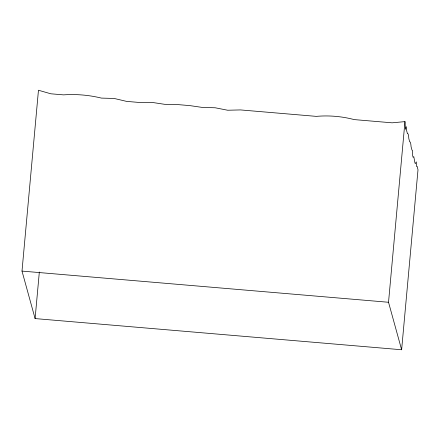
<?xml version="1.0" encoding="UTF-8"?>
<svg xmlns="http://www.w3.org/2000/svg" width="440" height="440" viewBox="0 0 440 440"><rect width="100%" height="100%" fill="white"/><g stroke="black" fill="none" stroke-linecap="round" stroke-linejoin="round"><path stroke-width="0.66" d="M22 271.095L38.462 90.244L50.875 93.797L63.509 94.87A122.491 121.391 -15.4 0 1 101.425 98.098L114.13 98.45L126.599 101.387L139.238 102.46L151.982 102.399L164.549 104.302L177.26 104.544L189.899 105.622L202.472 107.448L215.177 107.773L227.689 110.237L240.455 109.923L316.289 116.369A110.253 109.263 -15.4 0 1 354.206 119.597L392.123 122.821L404.965 121.622L405.466 129.355L406.307 126.671L406.566 130.444L407.468 133.722A114.213 5.341 -85.1 0 1 408.826 138.633L409.728 141.906A122.37 5.72 -85.1 0 1 411.081 146.817L411.989 150.095L412.55 150.524L412.676 155.716L413.127 157.355L413.793 156.646L415.002 163.18L415.569 163.521L416.323 161.876L416.504 166.469L417.12 166.309L418 169.812L401.627 349.756L35.096 318.582L22 271.095L388.526 302.269L401.627 349.756M35.096 318.582L39.336 272.036M388.526 302.269L404.965 121.622"/></g></svg>
